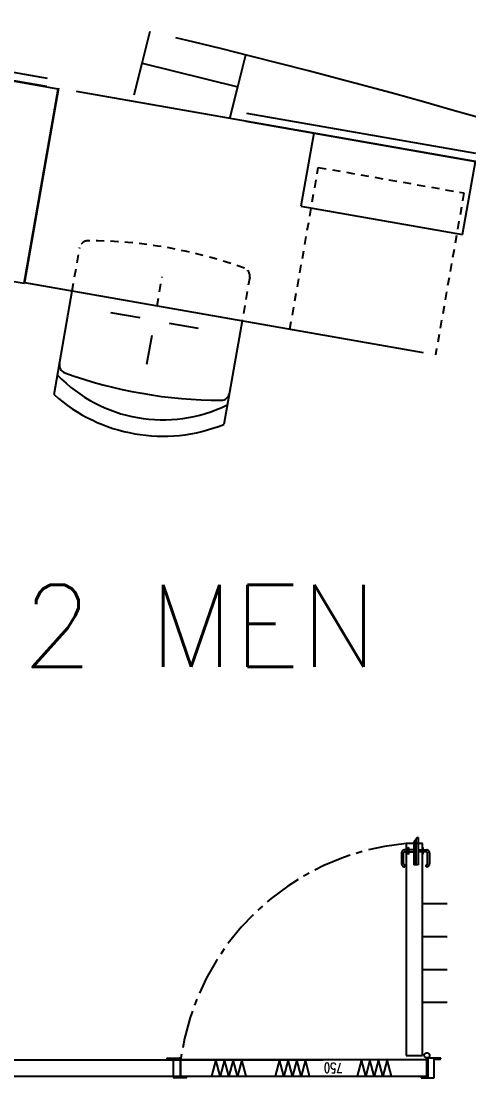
# Model space of a CAD drawing. Header units: millimetres. Extents: x 1638 to 3309, y -435 to 1865.
# Drawn here: x 2287.93 to 2294.95, y -171.43 to -154.87 of the extents above; entities that cross this region are included whole.
import ezdxf

# ---------------------------------------------------------------- set-up
doc = ezdxf.new("R2010")
doc.units = ezdxf.units.MM
for name, pattern in [('CENTER2', [1.125, 0.75, -0.125, 0.125, -0.125]), ('HIDDEN', [9.525, 6.35, -3.175]), ('HIDDEN2', [0.1875, 0.125, -0.0625])]:
    doc.linetypes.add(name, pattern=pattern)
doc.layers.add('ballast', color=1, linetype='HIDDEN', lineweight=25)
for name, color, linetype in [('Furniture', 122, 'Continuous'), ('LAYER010', 7, 'Continuous'), ('Lining', 151, 'Continuous'), ('PANEL', 7, 'Continuous')]:
    doc.layers.add(name, color=color, linetype=linetype)
doc.styles.add('ROMANS', font='ROMANS.SHX')

# ---------------------------------------------------------------- blocks, each defined once
blk = doc.blocks.new('EXISTING BALLAST SYSTEM')
at = {"color": 8}
for p, q in [((2282.08, -154.66), (2295.05, -156.936)), ((2282.069, -154.789), (2295.05, -157.067)), ((2288.51, -155.919), (2287.976, -158.964)), ((2295.05, -157.067), (2288.51, -155.919)), ((2287.976, -158.964), (2295.05, -160.205)), ((2294.22, -167.754), (2293.963, -167.754)), ((2293.963, -167.754), (2293.963, -171.077)), ((2294.141, -167.66), (2294.081, -167.731)), ((2294.081, -167.731), (2294.081, -168.091)), ((2294.117, -167.688), (2294.117, -168.091)), ((2294.153, -167.66), (2294.141, -167.66)), ((2294.153, -167.66), (2294.153, -168.091)), ((2294.22, -171.077), (2294.22, -167.754)), ((2293.892, -167.9), (2293.892, -168.074)), ((2293.924, -168.074), (2293.924, -167.9)), ((2293.99, -167.854), (2293.937, -167.854)), ((2293.937, -167.886), (2293.99, -167.886)), ((2293.99, -167.922), (2293.99, -167.818)), ((2293.99, -167.818), (2294.001, -167.818)), ((2294.001, -167.922), (2293.99, -167.922)), ((2294.001, -167.818), (2294.001, -167.922)), ((2294.081, -167.854), (2294.001, -167.854)), ((2294.001, -167.886), (2294.081, -167.886)), ((2294.153, -167.854), (2294.22, -167.854)), ((2294.22, -167.886), (2294.153, -167.886)), ((2294.22, -167.818), (2294.22, -167.922)), ((2294.232, -167.818), (2294.22, -167.818)), ((2294.22, -167.922), (2294.232, -167.922)), ((2294.232, -167.922), (2294.232, -167.818)), ((2294.232, -167.854), (2294.285, -167.854)), ((2294.285, -167.886), (2294.232, -167.886)), ((2294.298, -168.074), (2294.298, -167.9)), ((2294.33, -167.9), (2294.33, -168.074)), ((2293.944, -168.088), (2293.937, -168.088)), ((2293.944, -168.12), (2293.944, -168.088)), ((2294.153, -168.091), (2294.081, -168.091)), ((2294.278, -168.12), (2294.278, -168.088)), ((2294.278, -168.088), (2294.285, -168.088)), ((2293.937, -168.12), (2293.944, -168.12)), ((2294.285, -168.12), (2294.278, -168.12)), ((2276.789, -171.144), (2295.05, -171.144)), ((2290.218, -171.118), (2290.406, -171.118)), ((2290.314, -171.134), (2290.218, -171.134)), ((2290.314, -171.273), (2290.314, -171.134)), ((2290.417, -171.129), (2290.417, -171.273)), ((2294.29, -171.144), (2290.427, -171.144)), ((2290.427, -171.144), (2290.427, -171.402)), ((2290.98, -171.144), (2290.912, -171.402)), ((2291.047, -171.402), (2290.98, -171.144)), ((2291.115, -171.144), (2291.047, -171.402)), ((2291.182, -171.402), (2291.115, -171.144)), ((2291.25, -171.144), (2291.182, -171.402)), ((2291.317, -171.402), (2291.25, -171.144)), ((2291.385, -171.144), (2291.317, -171.402)), ((2291.452, -171.402), (2291.385, -171.144)), ((2291.978, -171.144), (2291.91, -171.402)), ((2292.045, -171.402), (2291.978, -171.144)), ((2292.113, -171.144), (2292.045, -171.402)), ((2292.18, -171.402), (2292.113, -171.144)), ((2292.248, -171.144), (2292.18, -171.402)), ((2292.315, -171.402), (2292.248, -171.144)), ((2292.383, -171.144), (2292.315, -171.402)), ((2292.45, -171.402), (2292.383, -171.144)), ((2293.261, -171.144), (2293.194, -171.402)), ((2293.329, -171.402), (2293.261, -171.144)), ((2293.396, -171.144), (2293.329, -171.402)), ((2293.464, -171.402), (2293.396, -171.144)), ((2293.531, -171.144), (2293.464, -171.402)), ((2293.599, -171.402), (2293.531, -171.144)), ((2293.666, -171.144), (2293.599, -171.402)), ((2293.734, -171.402), (2293.666, -171.144)), ((2293.963, -171.077), (2294.22, -171.077)), ((2294.29, -171.402), (2294.29, -171.144)), ((2294.301, -171.129), (2294.301, -171.273)), ((2294.499, -171.118), (2294.311, -171.118)), ((2294.404, -171.273), (2294.404, -171.134)), ((2294.404, -171.134), (2294.499, -171.134)), ((2276.789, -171.402), (2295.05, -171.402)), ((2290.314, -171.417), (2290.314, -171.273)), ((2290.417, -171.273), (2290.417, -171.412)), ((2290.427, -171.402), (2294.29, -171.402)), ((2294.301, -171.273), (2294.301, -171.412)), ((2294.404, -171.417), (2294.404, -171.273)), ((2290.512, -171.427), (2290.324, -171.427)), ((2290.417, -171.412), (2290.512, -171.412)), ((2294.301, -171.412), (2294.205, -171.412)), ((2294.205, -171.427), (2294.394, -171.427))]:
    blk.add_line(p, q, dxfattribs=at)
blk.add_circle((2294.289, -171.075), 0.0412, dxfattribs=at)
for centre, radius, start, end in [((2264.756, -261.727), 109.632, 73.17872, 77.08981), ((2293.937, -167.9), 0.0455, 90, 180), ((2293.937, -167.9), 0.0134, 90, 180), ((2294.285, -167.9), 0.0455, 0, 90), ((2294.285, -167.9), 0.0134, 360, 90), ((2293.937, -168.074), 0.0455, 180, 270), ((2293.937, -168.074), 0.0134, 180, 270), ((2294.285, -168.074), 0.0455, 270, 360), ((2294.285, -168.074), 0.0134, 270, 0), ((2290.218, -171.126), 0.00773, 90, 270), ((2290.406, -171.129), 0.0103, 0, 90), ((2294.311, -171.129), 0.0103, 90, 180), ((2294.499, -171.126), 0.00773, 270, 90), ((2290.324, -171.417), 0.0103, 180, 270), ((2290.512, -171.42), 0.00773, 270, 90), ((2294.205, -171.42), 0.00773, 90, 270), ((2294.394, -171.417), 0.0103, 270, 360)]:
    blk.add_arc(centre, radius, start, end, dxfattribs=at)
at = {"color": 8, "linetype": 'CENTER2', "ltscale": 0.8}
blk.add_arc((2294.322, -171.667), 3.93, 95.242, 172.3555, dxfattribs=at)
at = {"layer": 'Furniture', "color": 8}
for p, q in [((2288.506, -155.931), (2285.969, -155.486)), ((2287.972, -158.975), (2288.506, -155.931)), ((2292.513, -156.622), (2292.313, -157.764)), ((2295.05, -157.067), (2292.513, -156.622)), ((2294.849, -158.209), (2295.05, -157.067)), ((2292.313, -157.764), (2294.849, -158.209)), ((2285.435, -158.53), (2287.972, -158.975)), ((2288.442, -160.719), (2288.726, -159.095)), ((2289.79, -159.517), (2289.333, -159.437)), ((2290.247, -159.598), (2290.703, -159.678)), ((2291.39, -159.563), (2291.105, -161.186)), ((2289.898, -160.242), (2289.978, -159.786)), ((2294.22, -168.697), (2294.607, -168.697)), ((2294.22, -169.212), (2294.607, -169.212)), ((2294.22, -169.727), (2294.607, -169.727)), ((2294.22, -170.243), (2294.607, -170.243))]:
    blk.add_line(p, q, dxfattribs=at)
at = {"layer": 'Furniture', "color": 8, "linetype": 'HIDDEN2'}
for p, q in [((2292.141, -159.695), (2292.586, -157.158)), ((2292.586, -157.158), (2294.869, -157.559)), ((2294.869, -157.559), (2294.424, -160.095)), ((2288.726, -159.095), (2288.846, -158.415)), ((2290.058, -159.329), (2290.138, -158.873)), ((2291.51, -158.882), (2291.39, -159.563))]:
    blk.add_line(p, q, dxfattribs=at)
for centre, radius, start, end in [((2288.973, -158.437), 0.129, 90.0614, 170.046), ((2288.98, -165.471), 7.163, 70.0306, 90.0614), ((2291.383, -158.86), 0.129, 350.046, 70.0306)]:
    blk.add_arc(centre, radius, start, end, dxfattribs=at)
at = {"layer": 'Furniture', "color": 8}
for centre, radius, start, end in [((2288.654, -160.255), 0.129, 170.046, 250.0306), ((2290.149, -158.812), 2.302, 224.0724, 296.0196), ((2291.056, -153.644), 7.163, 250.0306, 270.0614), ((2290.149, -158.812), 2.559, 228.1552, 291.9368), ((2291.064, -160.678), 0.129, 270.0614, 350.046)]:
    blk.add_arc(centre, radius, start, end, dxfattribs=at)
at = {"layer": 'Lining', "color": 8}
for p, q in [((2289.823, -155.523), (2289.947, -155.023)), ((2291.323, -155.894), (2291.447, -155.394)), ((2289.7, -156.023), (2289.823, -155.523)), ((2291.2, -156.394), (2291.323, -155.894))]:
    blk.add_line(p, q, dxfattribs=at)
at = {"layer": 'Lining', "color": 8, "linetype": 'Continuous'}
blk.add_line((2289.823, -155.523), (2291.323, -155.894), dxfattribs=at)
at = {"layer": 'LAYER010', "color": 8, "linetype": 'Continuous', "style": 'ROMANS'}
blk.add_text('2 MEN', height=1.2878, dxfattribs=at).set_placement((2287.943, -164.986))
at = {"layer": 'PANEL', "color": 8, "style": 'ROMANS', "width": 0.75}
blk.add_text('750', height=0.1545, rotation=180, dxfattribs=at).set_placement((2292.97, -171.192))

msp = doc.modelspace()

# ---------------------------------------------------------------- block references
at = {"layer": 'ballast'}
msp.add_blockref('EXISTING BALLAST SYSTEM', (0, 0), dxfattribs=at)

doc.saveas('drawing.dxf')
